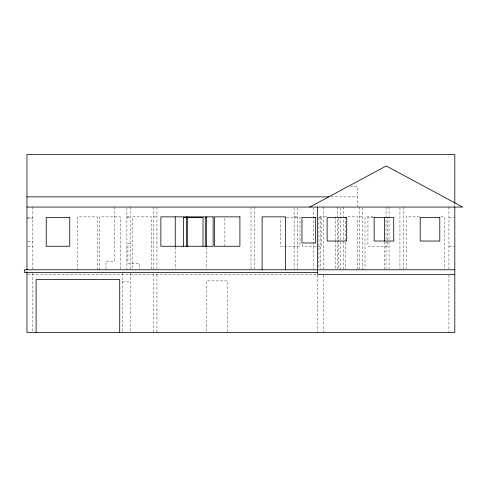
<?xml version="1.0" encoding="UTF-8"?>
<svg xmlns="http://www.w3.org/2000/svg" width="487" height="487" viewBox="0 0 487 487"><rect width="100%" height="100%" fill="white"/><g stroke="black" fill="none" stroke-linecap="round" stroke-linejoin="round"><path stroke-width="0.37" stroke-dasharray="2.44 1.83" d="M350.22 186.509L357.568 186.509L357.568 206.336M331.038 196.864L357.568 196.864M126.9 216.861L130.169 216.861M153.685 216.861L156.948 216.861M294.124 216.861L297.387 216.861M326.485 216.861L318.942 216.861L318.942 269.013M347.931 216.861L357.482 216.861L357.482 269.774M359.443 216.861L362.712 216.861M373.286 216.861L364.994 216.861L364.994 269.013M419.751 216.861L406.146 216.861L406.146 269.013M440.912 216.861L444.686 216.861L444.686 269.013M27.698 217.512L32.842 217.512M126.9 217.512L130.169 217.512M286.435 217.512L300.004 217.512L300.004 246.258L280.409 246.258L280.409 218.273M318.114 217.512L321.883 217.512L321.883 246.258L302.287 246.258L302.287 243.987M373.212 217.512L367.935 217.512L367.935 246.258L387.53 246.258L387.53 217.512M448.935 217.512L454.809 217.512M26.962 218.17L32.842 218.17M27.698 241.686L32.842 241.686M130.169 243.64L127.923 243.64L127.923 263.242L139.312 263.242L139.312 269.043M27.698 246.258L32.842 246.258M448.935 246.258L454.809 246.258M27.698 274.345L317.64 274.345M122.328 281.857L130.169 281.857M454.809 204.254L454.809 207.066M448.935 207.066L448.935 269.774M448.935 275.1L448.935 332.481M403.206 207.066L403.206 269.774M399.943 207.821L399.943 269.013M389.04 207.066L389.04 269.013M386.021 207.066L386.021 269.013M384.59 241.802L384.59 269.013M362.712 207.821L362.712 269.774M359.443 207.066L359.443 269.774M345.727 216.861L345.727 269.774M343.767 207.066L343.767 269.774M340.498 207.821L340.498 269.774M338.544 218.371L338.544 269.013M337.235 207.066L337.235 269.774M335.275 216.861L335.275 239.537M335.275 240.292L335.275 269.013M323.52 207.066L323.52 269.774M323.52 275.1L323.52 332.481M320.251 216.861L320.251 269.013M317.64 275.1L317.64 332.481M313.719 207.821L313.719 269.013M297.387 207.821L297.387 269.774M294.124 207.821L294.124 269.774M254.275 207.066L254.275 269.013M251.012 207.066L251.012 269.013M227.496 331.72L227.496 280.877L206.591 280.877L206.591 332.481M224.884 218.273L224.884 246.258M206.591 247.098L206.591 269.013M175.241 247.098L175.241 269.013M156.948 207.066L156.948 269.013M156.948 274.345L156.948 331.726M153.685 207.066L153.685 269.774M153.685 274.345L153.685 331.726M151.396 269.013L151.396 216.861L132.458 216.861L132.458 269.774M130.169 207.066L130.169 269.774M130.169 273.037L130.169 332.481M126.9 207.821L126.9 269.774M122.328 273.037L122.328 332.481M120.368 269.013L120.368 216.861L99.47 216.861L99.47 269.774M114.494 207.066L114.494 261.282L106.002 261.282L106.002 269.061M97.181 269.774L97.181 216.861L77.585 216.861L77.585 269.013M32.842 207.066L32.842 269.013M32.842 273.037L32.842 332.481"/><path stroke-width="0.73" d="M309.799 207.066L386.228 165.951L462.65 207.066L26.962 207.066M26.962 196.864L328.762 196.864M206.792 217.512L205.289 217.512L205.289 246.258M373.967 217.512L393.739 217.512L393.739 241.028L374.144 241.028L374.144 217.512M454.809 269.774L24.35 269.774L24.35 272.385L317.64 272.385M454.809 274.345L317.64 274.345L317.64 207.066M454.809 203.31L454.809 154.519L26.962 154.519L26.962 269.774M454.809 207.066L454.809 332.481L26.962 332.481L26.962 271.728M384.59 217.616L384.59 241.047M285.632 269.774L285.632 216.861L262.116 216.861L262.116 269.774M206.591 216.861L206.591 246.337M203 246.258L203 217.512L183.404 217.512L183.404 246.258M187.653 216.861L187.653 246.258M186.344 216.861L186.344 246.258M175.241 216.861L175.241 246.337M119.717 332.481L119.717 279.568L36.105 279.568L36.105 332.481M213.123 216.861L160.868 216.861L160.868 246.258L213.123 246.258L213.123 216.861M239.908 216.861L214.432 216.861L214.432 246.258L239.908 246.258L239.908 216.861M69.751 217.512L46.235 217.512L46.235 246.258L69.751 246.258L69.751 217.512M315.679 217.512L301.964 217.512L301.964 242.989L315.679 242.989L315.679 217.512M346.707 217.512L327.112 217.512L327.112 241.028L346.707 241.028L346.707 217.512M439.785 217.512L420.19 217.512L420.19 241.028L439.785 241.028L439.785 217.512"/></g></svg>
